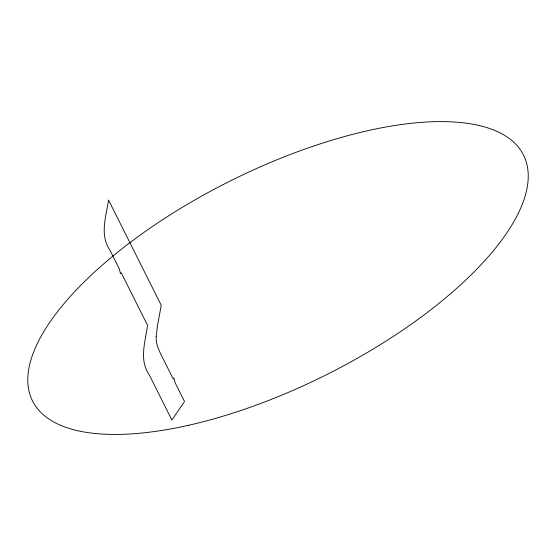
<?xml version="1.0" encoding="UTF-8"?>
<svg xmlns="http://www.w3.org/2000/svg" width="556" height="556" viewBox="0 0 556 556"><rect width="100%" height="100%" fill="white"/><g stroke="black" fill="none" stroke-linecap="round" stroke-linejoin="round"><path stroke-width="0.83" d="M156.215 336.269C155.611 343.469 158.821 350.141 161.935 356.403L173.236 378.963L173.924 377.962L175.119 382.73L184.536 401.529L171.867 420.037L149.265 374.904C138.854 360.017 145.359 341.586 147.555 325.316L121.187 272.669L120.499 273.677L119.304 268.902L109.893 250.103C99.468 234.986 106.126 216.423 108.524 200.014L161.254 305.307L157.404 326.031L156.215 336.269M188.727 425.236A274.553 108.156 -26.6 0 0 525.1 158.648A274.553 108.156 -26.6 0 0 120.235 250.158A274.553 108.156 -26.6 0 0 188.727 425.236"/></g></svg>
